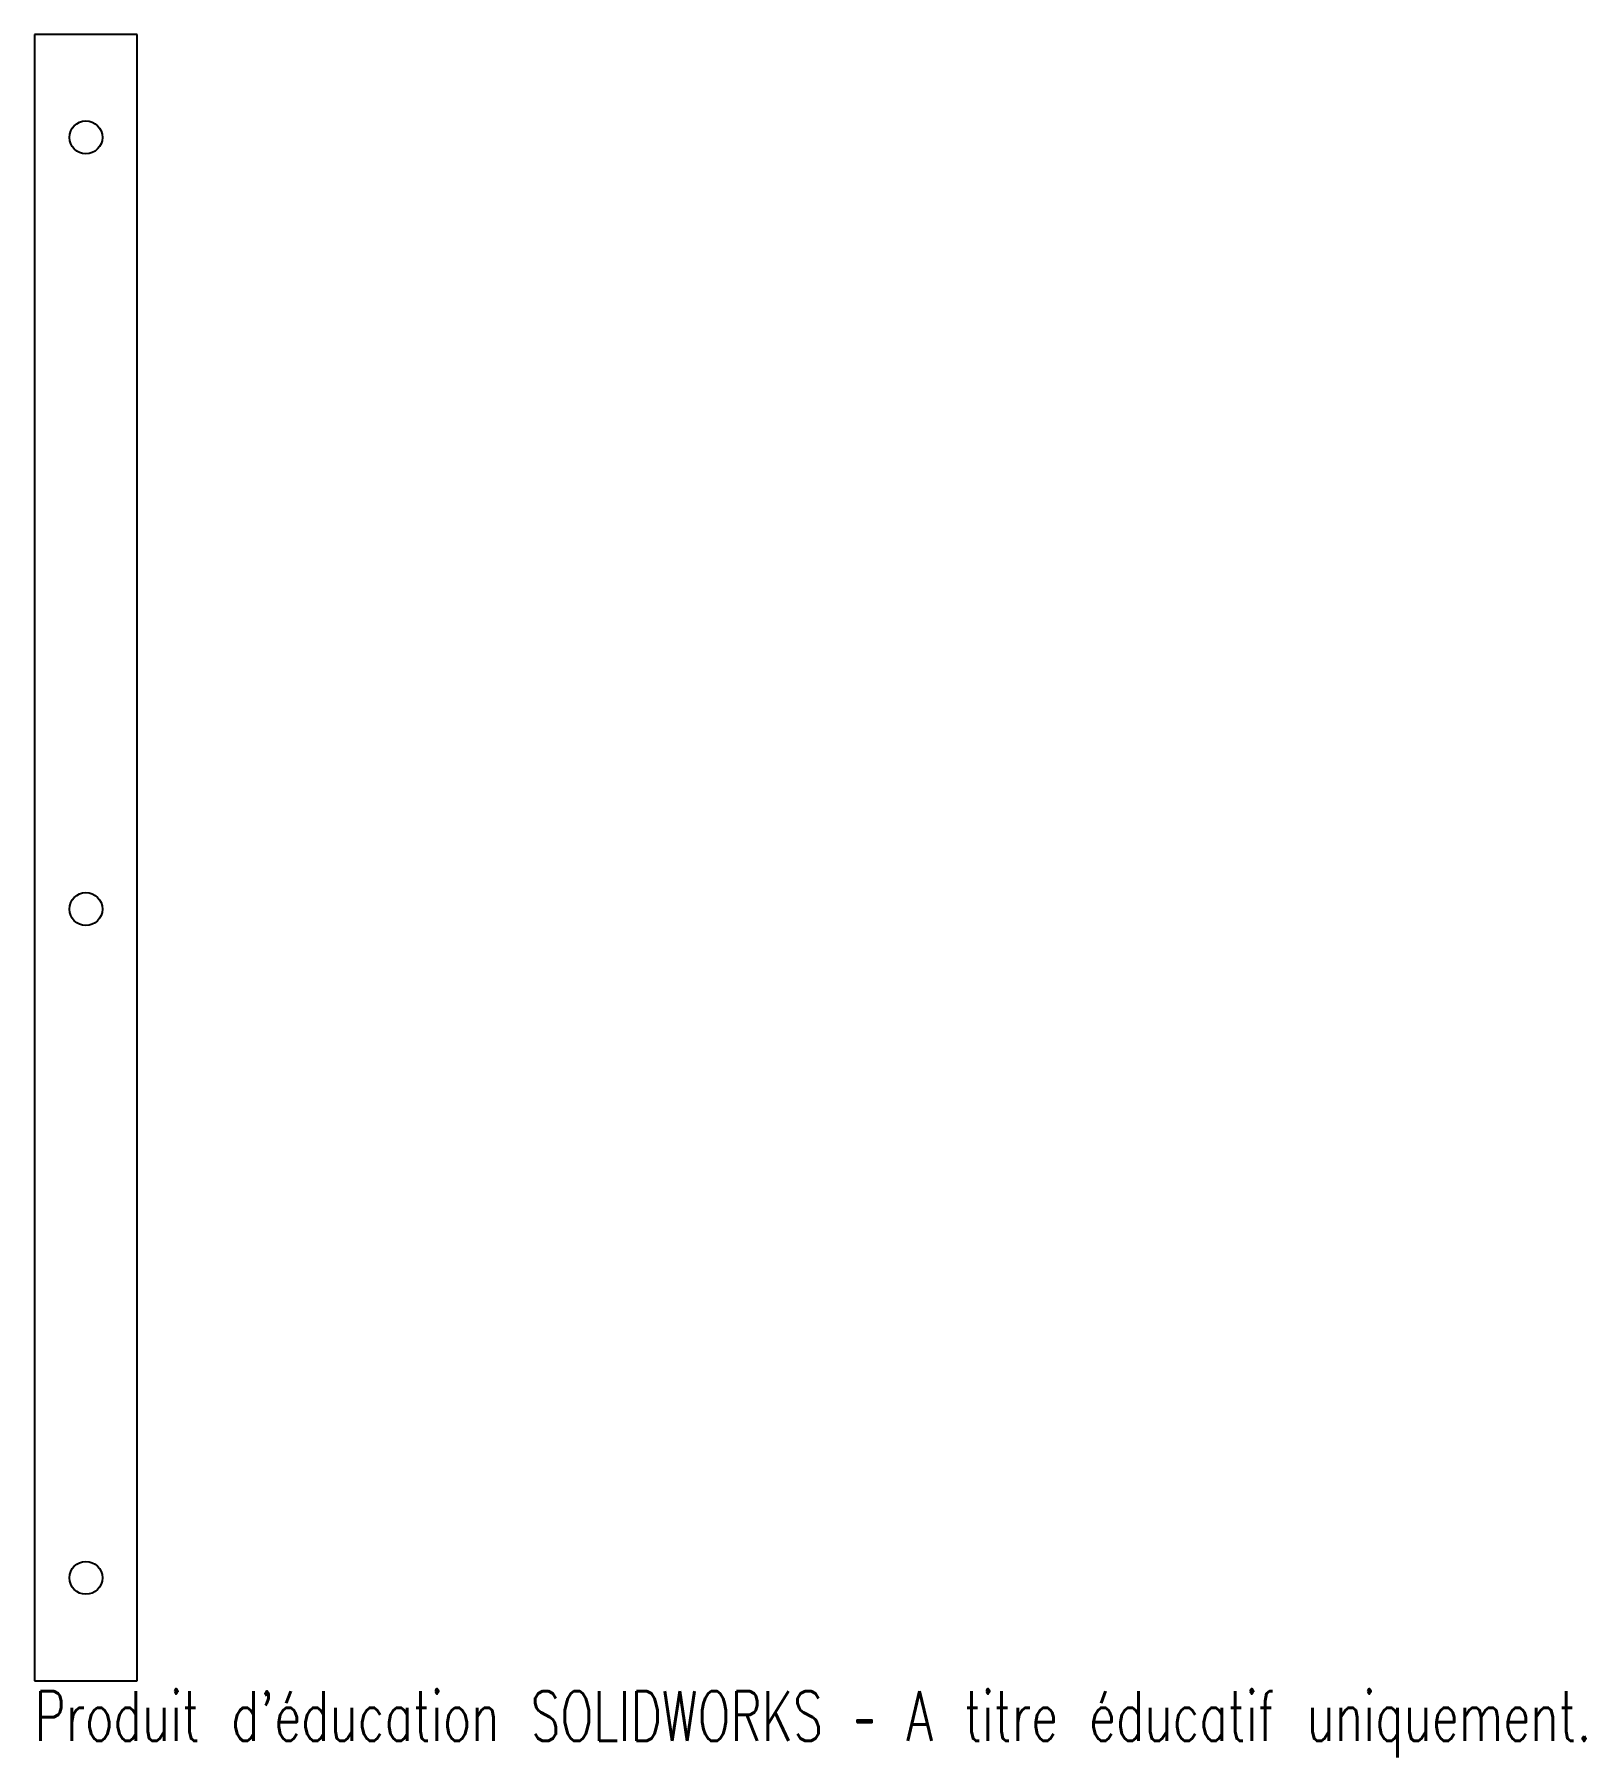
# Model space of a CAD drawing. Header units: millimetres. Extents: x 0 to 151, y -7 to 160.
import ezdxf

# ---------------------------------------------------------------- set-up
doc = ezdxf.new("R2010")
doc.units = ezdxf.units.MM
doc.styles.add('SLDTEXTSTYLE0', font='TXT', dxfattribs={"width": 0.7, "bigfont": 'bigfont'})

msp = doc.modelspace()

# ---------------------------------------------------------------- linework, layer by layer
at = {"color": 7, "linetype": 'Continuous', "lineweight": 25}
for p, q in [((10, 160), (0, 160)), ((0, 160), (0, 0)), ((10, 0), (10, 160)), ((0, 0), (10, 0))]:
    msp.add_line(p, q, dxfattribs=at)
for centre in [(5, 150), (5, 75), (5, 10)]:
    msp.add_circle(centre, 1.6, dxfattribs=at)

# ---------------------------------------------------------------- texts
at = {"color": 7, "linetype": 'Continuous', "insert": (0, -1.02), "char_height": 4.8336, "attachment_point": 1, "style": 'SLDTEXTSTYLE0'}
msp.add_mtext("Produit d'éducation SOLIDWORKS – A titre éducatif uniquement.", dxfattribs=at)

doc.saveas('drawing.dxf')
